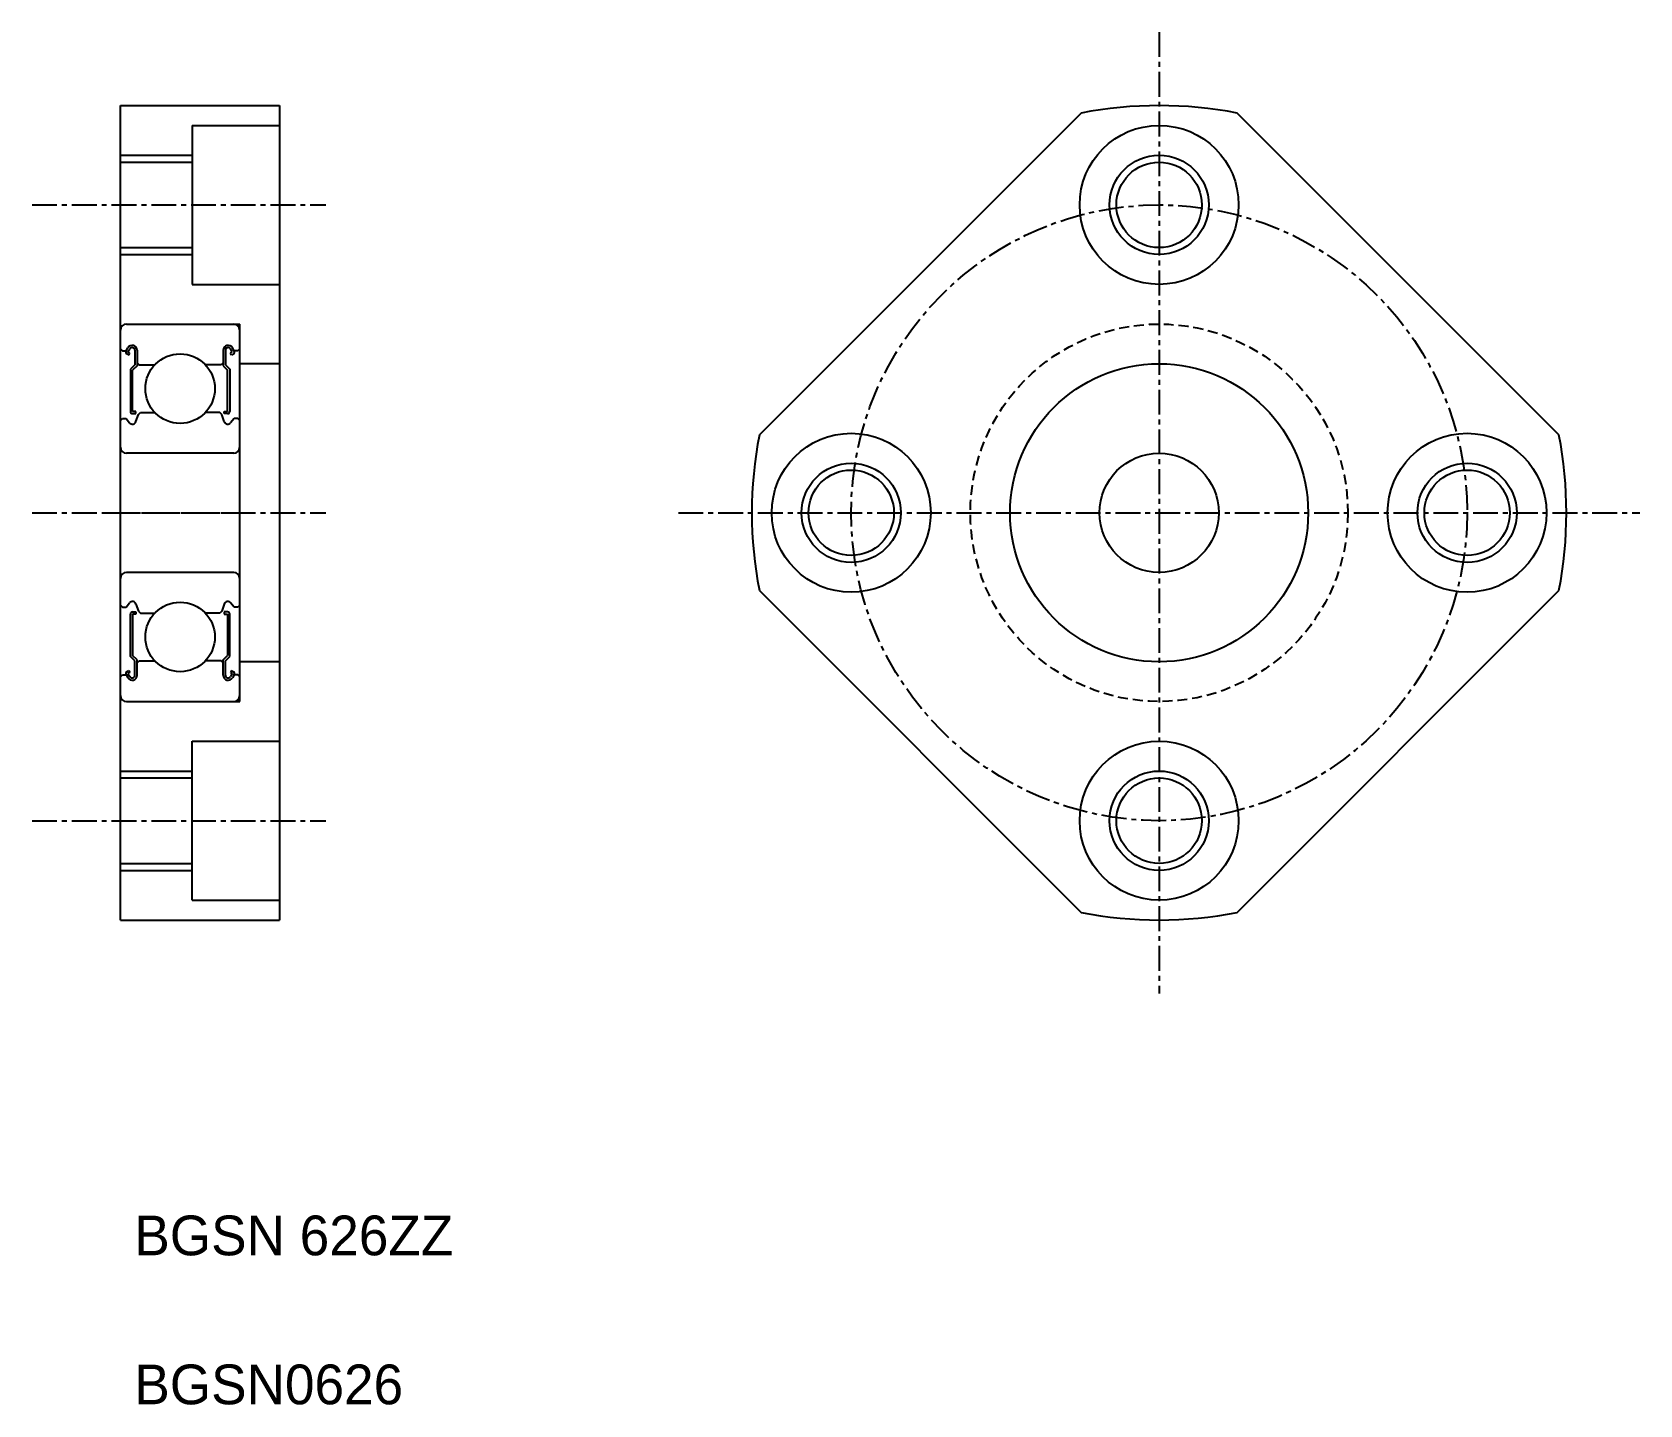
# Model space of a CAD drawing. Extents: x 134.1 to 215, y 90 to 159.1.
import ezdxf

# ---------------------------------------------------------------- set-up
doc = ezdxf.new("R2010")
doc.units = 0
doc.linetypes.add('CENTER', pattern=[2, 1.25, -0.25, 0.25, -0.25])
doc.linetypes.add('DASHED', pattern=[0.75, 0.5, -0.25])
doc.layers.get('0').update_dxf_attribs({"linetype": 'CONTINUOUS'})
doc.layers.add('CENTER', color=1, linetype='CENTER')

msp = doc.modelspace()

# ---------------------------------------------------------------- linework, layer by layer
at = {"color": 7, "linetype": 'CONTINUOUS'}
for p, q in [((138.52, 114.36), (138.52, 155.36)), ((138.52, 155.36), (146.52, 155.36)), ((140.52, 155.36), (140.52, 155.36)), ((142.52, 155.36), (142.52, 155.36)), ((146.52, 155.36), (146.52, 114.36)), ((142.12, 154.36), (142.12, 146.36)), ((142.12, 154.36), (146.52, 154.36)), ((138.52, 152.51), (142.12, 152.51)), ((138.52, 148.21), (142.12, 148.21)), ((142.12, 146.36), (146.52, 146.36)), ((138.82, 144.36), (144.52, 144.36)), ((144.52, 125.36), (144.52, 144.36)), ((138.52, 143.11), (138.62, 143.009)), ((138.62, 143.009), (138.798, 143.009)), ((138.798, 143.009), (138.889, 143.163)), ((138.839, 142.858), (138.935, 142.802)), ((138.894, 142.954), (138.985, 143.107)), ((138.99, 142.898), (138.894, 142.954)), ((138.935, 142.802), (138.99, 142.898)), ((139.242, 143.038), (139.242, 142.31)), ((139.353, 143.038), (139.353, 142.263)), ((143.687, 143.038), (143.687, 142.263)), ((143.798, 143.038), (143.798, 142.31)), ((144.05, 142.898), (144.146, 142.954)), ((144.105, 142.802), (144.05, 142.898)), ((144.146, 142.954), (144.055, 143.107)), ((144.202, 142.858), (144.105, 142.802)), ((144.242, 143.009), (144.152, 143.163)), ((144.42, 143.009), (144.242, 143.009)), ((144.52, 143.11), (144.42, 143.009)), ((139.242, 142.31), (139.02, 142.087)), ((139.02, 142.087), (139.02, 139.961)), ((139.353, 142.263), (139.131, 142.041)), ((139.131, 139.961), (139.131, 142.041)), ((139.353, 142.409), (139.453, 142.31)), ((139.453, 142.31), (140.246, 142.31)), ((143.587, 142.31), (142.794, 142.31)), ((143.687, 142.409), (143.587, 142.31)), ((143.687, 142.263), (143.909, 142.041)), ((143.798, 142.31), (144.02, 142.087)), ((143.909, 139.961), (143.909, 142.041)), ((144.02, 142.087), (144.02, 139.961)), ((146.52, 142.36), (144.52, 142.36)), ((138.52, 139.51), (138.62, 139.61)), ((138.62, 139.61), (138.798, 139.61)), ((138.798, 139.61), (138.977, 139.391)), ((139.298, 139.961), (139.131, 139.961)), ((139.131, 139.85), (139.298, 139.85)), ((139.298, 139.85), (139.298, 139.961)), ((139.298, 139.457), (139.428, 139.816)), ((139.428, 139.816), (139.528, 139.91)), ((139.528, 139.91), (140.246, 139.91)), ((143.512, 139.91), (142.794, 139.91)), ((143.612, 139.816), (143.512, 139.91)), ((143.742, 139.457), (143.612, 139.816)), ((143.742, 139.85), (143.742, 139.961)), ((143.742, 139.961), (143.909, 139.961)), ((143.909, 139.85), (143.742, 139.85)), ((144.242, 139.61), (144.063, 139.391)), ((144.42, 139.61), (144.242, 139.61)), ((144.52, 139.51), (144.42, 139.61)), ((144.22, 137.86), (138.82, 137.86)), ((144.22, 131.86), (138.82, 131.86)), ((138.798, 130.11), (138.977, 130.328)), ((144.242, 130.11), (144.063, 130.328)), ((138.52, 130.21), (138.62, 130.11)), ((138.62, 130.11), (138.798, 130.11)), ((139.02, 127.632), (139.02, 129.758)), ((139.131, 129.87), (139.298, 129.87)), ((139.131, 129.758), (139.131, 127.678)), ((139.298, 129.758), (139.131, 129.758)), ((139.298, 130.262), (139.428, 129.903)), ((139.298, 129.87), (139.298, 129.758)), ((139.428, 129.903), (139.528, 129.81)), ((139.528, 129.81), (140.246, 129.81)), ((143.512, 129.81), (142.794, 129.81)), ((143.612, 129.903), (143.512, 129.81)), ((143.742, 130.262), (143.612, 129.903)), ((143.742, 129.87), (143.742, 129.758)), ((143.909, 129.87), (143.742, 129.87)), ((143.742, 129.758), (143.909, 129.758)), ((143.909, 129.758), (143.909, 127.678)), ((144.02, 127.632), (144.02, 129.758)), ((144.42, 130.11), (144.242, 130.11)), ((144.52, 130.21), (144.42, 130.11)), ((139.242, 127.41), (139.02, 127.632)), ((139.353, 127.456), (139.131, 127.678)), ((139.242, 126.681), (139.242, 127.41)), ((139.353, 126.681), (139.353, 127.456)), ((139.353, 127.31), (139.453, 127.41)), ((139.453, 127.41), (140.246, 127.41)), ((143.587, 127.41), (142.794, 127.41)), ((143.687, 127.31), (143.587, 127.41)), ((143.687, 127.456), (143.909, 127.678)), ((143.687, 126.681), (143.687, 127.456)), ((143.798, 127.41), (144.02, 127.632)), ((143.798, 126.681), (143.798, 127.41)), ((146.52, 127.36), (144.52, 127.36)), ((138.52, 126.609), (138.62, 126.71)), ((138.62, 126.71), (138.798, 126.71)), ((138.798, 126.71), (138.889, 126.556)), ((138.839, 126.861), (138.935, 126.917)), ((138.99, 126.821), (138.894, 126.765)), ((138.894, 126.765), (138.985, 126.612)), ((138.935, 126.917), (138.99, 126.821)), ((144.105, 126.917), (144.05, 126.821)), ((144.05, 126.821), (144.146, 126.765)), ((144.146, 126.765), (144.055, 126.612)), ((144.202, 126.861), (144.105, 126.917)), ((144.242, 126.71), (144.152, 126.556)), ((144.42, 126.71), (144.242, 126.71)), ((144.52, 126.609), (144.42, 126.71)), ((138.82, 125.36), (144.52, 125.36)), ((142.12, 115.36), (142.12, 123.36)), ((142.12, 123.36), (146.52, 123.36)), ((138.52, 121.51), (142.12, 121.51)), ((138.52, 117.21), (142.12, 117.21)), ((142.12, 115.36), (146.52, 115.36)), ((138.52, 114.36), (146.52, 114.36))]:
    msp.add_line(p, q, dxfattribs=at)
at = {"color": 3, "linetype": 'CONTINUOUS'}
for p, q in [((138.52, 152.86), (142.12, 152.86)), ((138.52, 147.86), (142.12, 147.86)), ((138.52, 121.86), (142.12, 121.86)), ((138.52, 116.86), (142.12, 116.86))]:
    msp.add_line(p, q, dxfattribs=at)
at = {"color": 7, "linetype": 'CONTINUOUS'}
for points in [[(186.878, 154.981), (170.676, 138.779)], [(210.92, 138.779), (194.718, 154.981)], [(170.676, 130.94), (186.878, 114.738)], [(194.718, 114.738), (210.92, 130.94)]]:
    msp.add_lwpolyline(points, dxfattribs=at)
for centre, radius in [((190.798, 150.36), 4), ((190.798, 150.36), 2.15), ((141.52, 141.11), 1.75), ((190.798, 134.86), 7.5), ((175.298, 134.86), 4), ((206.298, 134.86), 4), ((190.798, 134.86), 3), ((175.298, 134.86), 2.15), ((206.298, 134.86), 2.15), ((141.52, 128.61), 1.75), ((190.798, 119.36), 4), ((190.798, 119.36), 2.15)]:
    msp.add_circle(centre, radius, dxfattribs=at)
at = {"color": 3, "linetype": 'CONTINUOUS'}
for centre in [(190.798, 150.36), (175.298, 134.86), (206.298, 134.86), (190.798, 119.36)]:
    msp.add_circle(centre, 2.5, dxfattribs=at)
at = {"color": 3, "linetype": 'DASHED'}
msp.add_circle((190.798, 134.86), 9.5, dxfattribs=at)
at = {"color": 7, "linetype": 'CONTINUOUS'}
for centre, radius, start, end in [((190.798, 134.86), 20.5, 78.97635, 101.02365), ((138.82, 144.06), 0.3, 90, 180), ((144.22, 144.06), 0.3, 0, 90), ((139.104, 143.038), 0.249, 0, 150.00121), ((143.936, 143.038), 0.249, 29.99879, 180), ((138.894, 142.954), 0.111, 149.98707, 240.00905), ((139.104, 143.038), 0.138, 0, 150.00256), ((143.936, 143.038), 0.138, 29.99744, 180), ((144.146, 142.954), 0.111, 299.99095, 30.01293), ((139.119, 139.511), 0.186, 220.0002, 343.15268), ((139.131, 139.961), 0.111, 180.00005, 270.00003), ((143.921, 139.511), 0.186, 196.84732, 319.9998), ((143.909, 139.961), 0.111, 269.99997, 359.99995), ((190.798, 134.86), 20.5, 168.97635, 191.02365), ((190.798, 134.86), 20.5, 348.97635, 11.02365), ((138.82, 138.16), 0.3, 180, 270), ((144.22, 138.16), 0.3, 270, 0), ((138.82, 131.56), 0.3, 90, 180), ((144.22, 131.56), 0.3, 0, 90), ((139.119, 130.208), 0.186, 16.84732, 139.9998), ((143.921, 130.208), 0.186, 40.0002, 163.15268), ((139.131, 129.758), 0.111, 89.99997, 179.99995), ((143.909, 129.758), 0.111, 0.00005, 90.00003), ((138.894, 126.765), 0.111, 119.99095, 210.01293), ((139.104, 126.681), 0.249, 209.99879, 0), ((139.104, 126.681), 0.138, 209.99744, 0), ((143.936, 126.681), 0.249, 180, 330.00121), ((143.936, 126.681), 0.138, 180, 330.00256), ((144.146, 126.765), 0.111, 329.98707, 60.00905), ((138.82, 125.66), 0.3, 180, 270), ((144.22, 125.66), 0.3, 270, 0), ((190.798, 134.86), 20.5, 258.97635, 281.02365)]:
    msp.add_arc(centre, radius, start, end, dxfattribs=at)
at = {"layer": 'CENTER', "color": 1, "linetype": 'CENTER'}
for p, q in [((190.798, 159.055), (190.798, 110.664)), ((134.072, 150.36), (148.851, 150.36)), ((134.072, 134.86), (148.851, 134.86)), ((137.77, 134.86), (145.27, 134.86)), ((166.602, 134.86), (214.994, 134.86)), ((134.072, 119.36), (148.851, 119.36))]:
    msp.add_line(p, q, dxfattribs=at)
msp.add_circle((190.798, 134.86), 15.5, dxfattribs=at)

# ---------------------------------------------------------------- texts
at = {"color": 7, "linetype": 'CONTINUOUS'}
for s, p in [('BGSN 626ZZ', (139.217, 97.482)), ('BGSN0626', (139.217, 89.982))]:
    msp.add_text(s, height=2, dxfattribs=at).set_placement(p)

doc.saveas('drawing.dxf')
